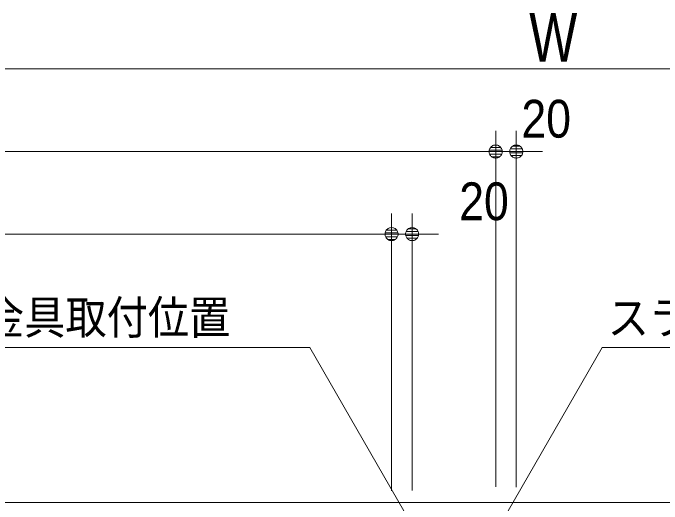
# Model space of a CAD drawing. Units: millimetres, scale not verified. Extents: x -6062 to 6062, y -3045 to 3045.
# Drawn here: x -3836 to -3206, y 399 to 874 of the extents above; entities that cross this region are included whole.
import ezdxf
from ezdxf.enums import TextEntityAlignment as Align

# ---------------------------------------------------------------- set-up
doc = ezdxf.new("R2010")
doc.units = ezdxf.units.MM
doc.header["$LTSCALE"] = 20
for name, color, linetype, lineweight in [('0-1_3一般', 7, 'Continuous', 9), ('0-2_2寸法-1', 7, 'Continuous', 9), ('0-3_0', 7, 'Continuous', 9), ('0-4_2寸法-3', 7, 'Continuous', 9), ('0-5_2寸法-2', 7, 'Continuous', 9)]:
    doc.layers.add(name, color=color, linetype=linetype, lineweight=lineweight)
doc.styles.add('ＭＳ ゴシック', font='')
doc.styles.add('ＭＳ Ｐゴシック', font='')
doc.styles.get('ＭＳ ゴシック').set_extended_font_data('MS Gothic')
doc.styles.get('ＭＳ Ｐゴシック').set_extended_font_data('MS PGothic')

# ---------------------------------------------------------------- blocks, each defined once
blk = doc.blocks.new('_Dot')
at = {"layer": '0-3_0'}
for p, q in [((-10, 0), (-20, 0)), ((9.78, 2), (-9.78, 2)), ((7.99, 6), (-7.99, 6)), ((9.16, -3.98), (-9.16, -3.98)), ((6, -7.98), (-6, -7.98))]:
    blk.add_line(p, q, dxfattribs=at)
for points in [[(10, 0), (9.92, 1.25), (9.69, 2.49), (9.3, 3.68), (8.76, 4.82), (8.09, 5.88), (7.29, 6.85), (6.37, 7.71), (5.36, 8.44), (4.26, 9.05), (3.09, 9.51), (1.87, 9.82), (0.63, 9.98), (-0.63, 9.98), (-1.87, 9.82), (-3.09, 9.51), (-4.26, 9.05), (-5.36, 8.44), (-6.37, 7.71), (-7.29, 6.85), (-8.09, 5.88), (-8.76, 4.82), (-9.3, 3.68), (-9.69, 2.49), (-9.92, 1.25), (-10, 0), (0, 0)], [(-10, 0), (-9.92, -1.25), (-9.69, -2.49), (-9.3, -3.68), (-8.76, -4.82), (-8.09, -5.88), (-7.29, -6.85), (-6.37, -7.71), (-5.36, -8.44), (-4.26, -9.05), (-3.09, -9.51), (-1.87, -9.82), (-0.63, -9.98), (0.63, -9.98), (1.87, -9.82), (3.09, -9.51), (4.26, -9.05), (5.36, -8.44), (6.37, -7.71), (7.29, -6.85), (8.09, -5.88), (8.76, -4.82), (9.3, -3.68), (9.69, -2.49), (9.92, -1.25), (10, 0), (0, 0)]]:
    blk.add_lwpolyline(points, close=True, dxfattribs=at)
blk = doc.blocks.new('グループ-25')
at = {"layer": '0-1_3一般'}
blk.add_line((-77990, 8000), (17030, 8000), dxfattribs=at)
blk = doc.blocks.new('グループ-26')
at = {"layer": '0-1_3一般'}
blk.add_line((-79696.5, 8000), (18903.5, 8000), dxfattribs=at)
blk = doc.blocks.new('グループ-27')
at = {"layer": '0-1_3一般'}
for name in ['グループ-26', 'グループ-25']:
    blk.add_blockref(name, (0, 0), dxfattribs=at)

msp = doc.modelspace()

# ---------------------------------------------------------------- linework, layer by layer
at = {"layer": '0-2_2寸法-1'}
for p, q in [((-941.21, 820), (-5681.79, 820)), ((-3367.5, 415.08), (-3367.5, 760)), ((-3380.21, 740), (-5674.79, 740)), ((-3468.5, 415.25), (-3468.5, 680)), ((-3481.21, 660), (-5674.79, 660))]:
    msp.add_line(p, q, dxfattribs=at)
at = {"layer": '0-4_2寸法-3'}
for points in [[(-3456.5, 391.8), (-3547.83, 550), (-4149.76, 550)], [(-3355.5, 392), (-3264.28, 550), (-2647.5, 550)]]:
    msp.add_lwpolyline(points, dxfattribs=at)
at = {"layer": '0-5_2寸法-2'}
for p, q in [((-3367.5, 415.08), (-3367.5, 760)), ((-3347.5, 414.88), (-3347.5, 760)), ((-3380.21, 740), (-3392.92, 740)), ((-3367.5, 740), (-3347.5, 740)), ((-3334.79, 740), (-3322.08, 740)), ((-3468.5, 411.27), (-3468.5, 680)), ((-3448.5, 411.47), (-3448.5, 680)), ((-3481.21, 660), (-3493.92, 660)), ((-3468.5, 660), (-3448.5, 660)), ((-3435.79, 660), (-3423.08, 660))]:
    msp.add_line(p, q, dxfattribs=at)

# ---------------------------------------------------------------- block references
at = {"layer": '0-1_3一般', "xscale": 0.05, "yscale": 0.05}
msp.add_blockref('グループ-27', (-1787.5, 0), dxfattribs=at)
at = {"layer": '0-2_2寸法-1', "xscale": 0.6356201, "yscale": 0.6356201}
for p in [(-3367.5, 740), (-3468.5, 660)]:
    msp.add_blockref('_Dot', p, dxfattribs=at)
at = {"layer": '0-5_2寸法-2', "xscale": 0.6356201, "yscale": 0.6356201}
for p in [(-3367.5, 740), (-3468.5, 660)]:
    msp.add_blockref('_Dot', p, dxfattribs=at)
at = {"layer": '0-5_2寸法-2', "xscale": 0.6356201, "yscale": 0.6356201, "rotation": 180}
for p in [(-3347.5, 740), (-3448.5, 660)]:
    msp.add_blockref('_Dot', p, dxfattribs=at)

# ---------------------------------------------------------------- texts
at = {"layer": '0-2_2寸法-1', "style": 'ＭＳ Ｐゴシック', "width": 0.8}
msp.add_text('W', height=47.17, dxfattribs=at).set_placement((-3334.96, 812.93), align=Align.BOTTOM_LEFT)
at = {"layer": '0-4_2寸法-3', "style": 'ＭＳ ゴシック', "width": 0.9}
for s, p in [('スライド式受け金具取付位置', (-4144.36, 553.34)), ('スライド式ストッパー取付位置', (-3258.84, 552.97))]:
    msp.add_text(s, height=32.55, dxfattribs=at).set_placement(p, align=Align.BOTTOM_LEFT)
at = {"layer": '0-5_2寸法-2', "style": 'ＭＳ Ｐゴシック', "width": 0.9}
for p in [(-3342.48, 742.48), (-3402.82, 662.48)]:
    msp.add_text('20', height=36.66, dxfattribs=at).set_placement(p, align=Align.BOTTOM_LEFT)

doc.saveas('drawing.dxf')
